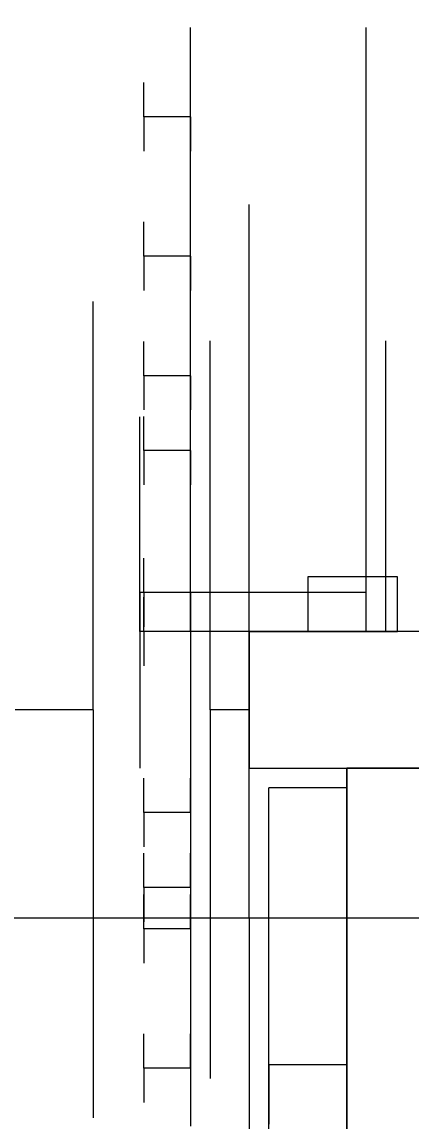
# Model space of a CAD drawing. Header units: millimetres. Extents: x -191664 to 191490, y -197311 to 10263.
# Drawn here: x 461.8 to 561.5, y -117635.3 to -117353.9 of the extents above; entities that cross this region are included whole.
import ezdxf

# ---------------------------------------------------------------- set-up
doc = ezdxf.new("R2010")
doc.units = ezdxf.units.MM
for name, color, linetype, lineweight in [('COTAS_O', 1, 'Continuous', 0), ('COTAS_R', 1, 'Continuous', 0), ('DET_briquetadora_frontal', 7, 'Continuous', 0), ('R15_COTAS_TRANSPORTE_P', 1, 'Continuous', 0)]:
    doc.layers.add(name, color=color, linetype=linetype, lineweight=lineweight)
doc.dimstyles.new('PLANTA_20', dxfattribs={"dimtxt": 50, "dimasz": 30, "dimexe": 30, "dimexo": 16, "dimgap": 20, "dimtad": 1, "dimtih": 1, "dimtoh": 1, "dimdec": 1, "dimzin": 0, "dimdsep": 46, "dimcen": 0.09, "dimadec": 0, "dimazin": 0, "dimtfac": 1, "dimtdec": 4, "dimtofl": 0, "dimtmove": 0, "dimatfit": 3, "dimfxl": 1, "dimtolj": 1, "dimtzin": 0, "dimarcsym": 0})

# ---------------------------------------------------------------- blocks, each defined once
blk = doc.blocks.new('*D83')
at = {"layer": 'COTAS_O', "color": 0, "lineweight": -2, "transparency": 16777216}
for p, q in [((506, -116900), (1120, -116900)), ((1090, -119170), (1090, -116930)), ((506, -119200), (1120, -119200))]:
    blk.add_line(p, q, dxfattribs=at)
at = {"layer": 'COTAS_O', "color": 0, "transparency": 16777216}
for points in [[(1085, -116930), (1095, -116930), (1090, -116900)], [(1085, -119170), (1095, -119170), (1090, -119200)]]:
    blk.add_solid(points, dxfattribs=at)
at = {"layer": 'Defpoints', "color": 0, "transparency": 16777216}
for p in [(490, -116900), (1090, -116900), (490, -119200)]:
    blk.add_point(p, dxfattribs=at)
blk = doc.blocks.new('*D84')
at = {"layer": 'COTAS_R', "color": 0, "lineweight": -2, "transparency": 16777216}
for p, q in [((506, -116532.75), (1620, -116532.75)), ((1590, -119170), (1590, -116562.75)), ((506, -119200), (1620, -119200))]:
    blk.add_line(p, q, dxfattribs=at)
at = {"layer": 'COTAS_R', "color": 0, "transparency": 16777216}
for points in [[(1585, -116562.75), (1595, -116562.75), (1590, -116532.75)], [(1585, -119170), (1595, -119170), (1590, -119200)]]:
    blk.add_solid(points, dxfattribs=at)
at = {"layer": 'Defpoints', "color": 0, "transparency": 16777216}
for p in [(490, -116532.75), (1590, -116532.75), (490, -119200)]:
    blk.add_point(p, dxfattribs=at)
blk = doc.blocks.new('*D131')
at = {"layer": 'Defpoints', "color": 0, "transparency": 16777216}
for p in [(1100, -183968.15), (1139.8, -184162.66), (1104.62, -184212), (1304.62, -184212), (1304.62, -184212)]:
    blk.add_point(p, dxfattribs=at)
at = {"layer": 'R15_COTAS_TRANSPORTE_P', "color": 0, "lineweight": -2, "transparency": 16777216}
blk.add_arc((1304.62, -184212), 172.05, 140.0034, 169.9966, dxfattribs=at)
at = {"layer": 'R15_COTAS_TRANSPORTE_P', "color": 0, "transparency": 16777216}
for points in [[(1169.28, -184097.88), (1176.35, -184104.95), (1194.03, -184080.2)], [(1140.17, -184182.55), (1130.2, -184181.68), (1132.57, -184212)]]:
    blk.add_solid(points, dxfattribs=at)
blk = doc.blocks.new('*D132')
at = {"layer": 'Defpoints', "color": 0, "transparency": 16777216}
for p in [(-500, -194490), (-500, -194490), (500, -194490), (203.29, -194656.68), (439.69, -194832.02)]:
    blk.add_point(p, dxfattribs=at)
at = {"layer": 'R15_COTAS_TRANSPORTE_P', "color": 0, "lineweight": -2, "transparency": 16777216}
blk.add_arc((-500, -194490), 722.77, 342.37834, 357.62166, dxfattribs=at)
at = {"layer": 'R15_COTAS_TRANSPORTE_P', "color": 0, "transparency": 16777216}
for points in [[(217.15, -194519.89), (227.15, -194520.1), (222.77, -194490)], [(193.59, -194710.42), (184.12, -194707.19), (179.18, -194737.2)]]:
    blk.add_solid(points, dxfattribs=at)
blk = doc.blocks.new('*D133')
at = {"layer": 'Defpoints', "color": 0, "transparency": 16777216}
for p in [(439.69, -194147.98), (217.89, -194406.09), (-500, -194490), (-500, -194490), (500, -194490)]:
    blk.add_point(p, dxfattribs=at)
at = {"layer": 'R15_COTAS_TRANSPORTE_P', "color": 0, "lineweight": -2, "transparency": 16777216}
blk.add_arc((-500, -194490), 722.77, 2.37834, 17.62166, dxfattribs=at)
at = {"layer": 'R15_COTAS_TRANSPORTE_P', "color": 0, "transparency": 16777216}
for points in [[(184.12, -194272.81), (193.59, -194269.58), (179.18, -194242.8)], [(227.15, -194459.9), (217.15, -194460.11), (222.77, -194490)]]:
    blk.add_solid(points, dxfattribs=at)

msp = doc.modelspace()

# ---------------------------------------------------------------- linework, layer by layer
at = {"layer": 'DET_briquetadora_frontal', "color": 117, "true_color": 0x28865c}
for p, q in [((505, -117358.03), (505, -117355.34)), ((550, -117358.03), (550, -117355.34)), ((505, -117363.37), (505, -117358.03)), ((550, -117363.37), (550, -117358.03)), ((505, -117371.26), (505, -117363.37)), ((550, -117371.26), (550, -117363.37)), ((493, -117371.16), (493, -117369.43)), ((505, -117371.16), (505, -117369.43)), ((493, -117374.3), (493, -117371.16)), ((505, -117374.3), (505, -117371.16)), ((505, -117381.54), (505, -117371.26)), ((550, -117381.54), (550, -117371.26)), ((493, -117378.2), (493, -117374.3)), ((505, -117378.2), (505, -117374.3)), ((505, -117378.2), (493, -117378.2)), ((493, -117378.2), (493, -117382.1)), ((505, -117378.2), (505, -117382.1)), ((493, -117382.1), (493, -117385.24)), ((505, -117394.03), (505, -117381.54)), ((505, -117382.1), (505, -117385.24)), ((550, -117394.03), (550, -117381.54)), ((493, -117385.24), (493, -117386.97)), ((505, -117385.24), (505, -117386.97)), ((505, -117408.49), (505, -117394.03)), ((550, -117408.49), (550, -117394.03)), ((493, -117406.84), (493, -117405.1)), ((505, -117406.84), (505, -117405.1)), ((493, -117409.97), (493, -117406.84)), ((505, -117409.97), (505, -117406.84)), ((505, -117424.66), (505, -117408.49)), ((550, -117424.66), (550, -117408.49)), ((493, -117413.87), (493, -117409.97)), ((505, -117413.87), (505, -117409.97)), ((505, -117413.87), (493, -117413.87)), ((493, -117413.87), (493, -117417.78)), ((505, -117413.87), (505, -117417.78)), ((493, -117417.78), (493, -117420.91)), ((505, -117417.78), (505, -117420.91)), ((493, -117420.91), (493, -117422.65)), ((505, -117420.91), (505, -117422.65)), ((505, -117442.23), (505, -117424.66)), ((550, -117442.23), (550, -117424.66)), ((505, -117437.07), (505, -117432.57)), ((550, -117437.07), (550, -117432.57)), ((493, -117437.44), (493, -117435.71)), ((505, -117437.44), (505, -117435.71)), ((510, -117439.65), (510, -117435.52)), ((555, -117439.63), (555, -117435.52)), ((493, -117440.58), (493, -117437.44)), ((505, -117445.81), (505, -117437.07)), ((505, -117440.58), (505, -117437.44)), ((510, -117447.73), (510, -117439.65)), ((550, -117445.81), (550, -117437.07)), ((555, -117447.68), (555, -117439.63)), ((493, -117444.48), (493, -117440.58)), ((505, -117444.48), (505, -117440.58)), ((505, -117460.88), (505, -117442.23)), ((550, -117460.88), (550, -117442.23)), ((505, -117444.48), (493, -117444.48)), ((493, -117444.48), (493, -117448.38)), ((505, -117444.48), (505, -117448.38)), ((505, -117458.28), (505, -117445.81)), ((510, -117459.4), (510, -117447.73)), ((550, -117458.28), (550, -117445.81)), ((555, -117459.31), (555, -117447.68)), ((493, -117448.38), (493, -117451.52)), ((505, -117448.38), (505, -117451.52)), ((493, -117451.52), (493, -117453.25)), ((505, -117451.52), (505, -117453.25)), ((492, -117458.47), (492, -117455.05)), ((493, -117456.63), (493, -117454.9)), ((493, -117459.77), (493, -117456.63)), ((505, -117456.63), (505, -117454.9)), ((505, -117458.47), (505, -117455.05)), ((505, -117459.77), (505, -117456.63)), ((492, -117468.22), (492, -117458.47)), ((505, -117473.75), (505, -117458.28)), ((505, -117468.22), (505, -117458.47)), ((510, -117474.16), (510, -117459.4)), ((550, -117473.75), (550, -117458.28)), ((555, -117474.02), (555, -117459.31)), ((493, -117463.67), (493, -117459.77)), ((505, -117463.67), (505, -117459.77)), ((505, -117480.26), (505, -117460.88)), ((550, -117480.26), (550, -117460.88)), ((505, -117463.67), (493, -117463.67)), ((493, -117463.67), (493, -117467.58)), ((505, -117463.67), (505, -117467.58)), ((493, -117467.58), (493, -117470.71)), ((505, -117467.58), (505, -117470.71)), ((492, -117482.8), (492, -117468.22)), ((493, -117470.71), (493, -117472.44)), ((505, -117482.8), (505, -117468.22)), ((505, -117470.71), (505, -117472.44)), ((505, -117491.33), (505, -117473.75)), ((510, -117491.36), (510, -117474.16)), ((550, -117491.33), (550, -117473.75)), ((555, -117491.16), (555, -117474.02)), ((505, -117500), (505, -117480.26)), ((550, -117500), (550, -117480.26)), ((492, -117500), (492, -117482.8)), ((505, -117500), (505, -117482.8)), ((492, -117491.1), (492, -117486.43)), ((505, -117491.1), (505, -117486.43)), ((492, -117499.51), (492, -117491.1)), ((493, -117492.96), (493, -117491.23)), ((493, -117496.1), (493, -117492.96)), ((505, -117499.51), (505, -117491.1)), ((505, -117492.96), (505, -117491.23)), ((505, -117510), (505, -117491.33)), ((505, -117496.1), (505, -117492.96)), ((510, -117510.25), (510, -117491.36)), ((550, -117510), (550, -117491.33)), ((555, -117510), (555, -117491.16)), ((493, -117500), (493, -117496.1)), ((505, -117500), (505, -117496.1)), ((535, -117496), (535, -117510)), ((558, -117496), (535, -117496)), ((550, -117510), (550, -117496)), ((558, -117496), (550, -117496)), ((558, -117510), (558, -117496)), ((492, -117510), (492, -117499.51)), ((505, -117500), (492, -117500)), ((492, -117500), (492, -117517.2)), ((505, -117500), (493, -117500)), ((493, -117500), (493, -117503.9)), ((493, -117502.96), (493, -117501.23)), ((505, -117510), (505, -117499.51)), ((550, -117500), (505, -117500)), ((505, -117500), (505, -117519.74)), ((505, -117500), (505, -117503.9)), ((505, -117500), (505, -117517.2)), ((505, -117502.96), (505, -117501.23)), ((550, -117501.43), (550, -117500)), ((550, -117502.86), (550, -117501.43)), ((493, -117506.1), (493, -117502.96)), ((493, -117503.9), (493, -117507.04)), ((505, -117506.1), (505, -117502.96)), ((505, -117503.9), (505, -117507.04)), ((550, -117504.29), (550, -117502.86)), ((550, -117505.72), (550, -117504.29)), ((493, -117510), (493, -117506.1)), ((493, -117507.04), (493, -117508.77)), ((505, -117510), (505, -117506.1)), ((505, -117507.04), (505, -117508.77)), ((550, -117507.15), (550, -117505.72)), ((550, -117508.57), (550, -117507.15)), ((505, -117510), (492, -117510)), ((492, -117510), (492, -117520.49)), ((505, -117510), (493, -117510)), ((493, -117510), (493, -117513.9)), ((520, -117510), (505, -117510)), ((505, -117510), (505, -117528.67)), ((505, -117510), (505, -117513.9)), ((505, -117510), (505, -117520.49)), ((520, -117510), (520, -117512.82)), ((520, -117510), (555, -117510)), ((550, -117510), (520, -117510)), ((670, -117510), (520, -117510)), ((1380, -117510), (520, -117510)), ((520, -117510), (520, -117515.18)), ((520, -117515.09), (520, -117510)), ((520, -117510), (520, -117545)), ((535, -117510), (558, -117510)), ((550, -117510), (550, -117508.57)), ((550, -117510), (558, -117510)), ((510, -117530), (510, -117510.25)), ((520, -117512.82), (520, -117515.66)), ((493, -117513.9), (493, -117517.04)), ((505, -117513.9), (505, -117517.04)), ((520, -117520.16), (520, -117515.09)), ((520, -117515.18), (520, -117520.34)), ((520, -117515.66), (520, -117518.51)), ((492, -117517.2), (492, -117531.78)), ((493, -117517.04), (493, -117518.77)), ((505, -117517.04), (505, -117518.77)), ((505, -117517.2), (505, -117531.78)), ((520, -117518.51), (520, -117521.38)), ((492, -117520.49), (492, -117528.9)), ((505, -117519.74), (505, -117539.12)), ((505, -117520.49), (505, -117528.9)), ((520, -117525.2), (520, -117520.16)), ((520, -117520.34), (520, -117525.45)), ((520, -117521.38), (520, -117524.25)), ((520, -117524.25), (520, -117527.12)), ((520, -117530.21), (520, -117525.2)), ((520, -117525.45), (520, -117530.5)), ((492, -117528.9), (492, -117533.57)), ((505, -117528.67), (505, -117546.25)), ((505, -117528.9), (505, -117533.57)), ((520, -117527.12), (520, -117530)), ((492, -117531.78), (492, -117541.53)), ((505, -117531.78), (505, -117541.53)), ((520, -117530), (510, -117530)), ((510, -117530), (510, -117549.75)), ((520, -117532.15), (520, -117530)), ((520, -117535.19), (520, -117530.21)), ((520, -117530.5), (520, -117535.45)), ((520, -117534.3), (520, -117532.15)), ((520, -117536.45), (520, -117534.3)), ((520, -117540.12), (520, -117535.19)), ((520, -117535.45), (520, -117540.29)), ((520, -117538.6), (520, -117536.45)), ((505, -117539.12), (505, -117557.77)), ((520, -117540.74), (520, -117538.6)), ((520, -117545), (520, -117540.12)), ((520, -117540.29), (520, -117545)), ((520, -117542.87), (520, -117540.74)), ((492, -117541.53), (492, -117544.95)), ((505, -117541.53), (505, -117544.95)), ((520, -117545), (520, -117542.87)), ((505, -117546.25), (505, -117561.72)), ((520, -117545), (545, -117545)), ((520, -117545), (1380, -117545)), ((1350, -117545), (545, -117545)), ((545, -117545), (545, -117563.49)), ((545, -117545), (545, -117563)), ((545, -117545), (545, -117710)), ((545, -117545), (545, -117560.9)), ((545, -117557.98), (545, -117545)), ((545, -117700), (545, -117545)), ((493, -117549.29), (493, -117547.56)), ((493, -117552.42), (493, -117549.29)), ((505, -117549.29), (505, -117547.56)), ((505, -117552.42), (505, -117549.29)), ((493, -117556.33), (493, -117552.42)), ((505, -117556.33), (505, -117552.42)), ((510, -117549.75), (510, -117568.64)), ((525, -117885), (525, -117550)), ((545, -117550), (525, -117550)), ((545, -117550), (545, -117885)), ((505, -117556.33), (493, -117556.33)), ((493, -117556.33), (493, -117560.23)), ((505, -117556.33), (505, -117560.23)), ((505, -117557.77), (505, -117575.34)), ((545, -117570.43), (545, -117557.98)), ((493, -117560.23), (493, -117563.37)), ((505, -117560.23), (505, -117563.37)), ((493, -117563.37), (493, -117565.1)), ((505, -117561.72), (505, -117574.19)), ((505, -117563.37), (505, -117565.1)), ((545, -117560.9), (545, -117573.75)), ((545, -117563), (545, -117579.88)), ((545, -117563.49), (545, -117580.63)), ((493, -117568.48), (493, -117566.75)), ((493, -117571.62), (493, -117568.48)), ((505, -117568.48), (505, -117566.75)), ((505, -117571.62), (505, -117568.48)), ((510, -117568.64), (510, -117585.84)), ((493, -117575.52), (493, -117571.62)), ((505, -117575.52), (505, -117571.62)), ((545, -117582.24), (545, -117570.43)), ((505, -117574.19), (505, -117582.93)), ((545, -117573.75), (545, -117582.76)), ((505, -117575.52), (493, -117575.52)), ((493, -117575.52), (493, -117579.42)), ((493, -117579.09), (493, -117577.35)), ((505, -117575.34), (505, -117591.51)), ((505, -117575.52), (505, -117579.42)), ((505, -117579.09), (505, -117577.35)), ((493, -117582.22), (493, -117579.09)), ((493, -117579.42), (493, -117582.56)), ((505, -117582.22), (505, -117579.09)), ((505, -117579.42), (505, -117582.56)), ((545, -117579.88), (545, -117595.32)), ((493, -117586.13), (493, -117582.22)), ((493, -117582.56), (493, -117584.29)), ((505, -117586.13), (505, -117582.22)), ((505, -117582.56), (505, -117584.29)), ((505, -117582.93), (505, -117587.43)), ((545, -117580.63), (545, -117595.71)), ((545, -117593.29), (545, -117582.24)), ((545, -117582.76), (545, -117587.41)), ((505, -117586.13), (493, -117586.13)), ((493, -117586.13), (493, -117590.03)), ((505, -117586.13), (505, -117590.03)), ((510, -117585.84), (510, -117600.6)), ((493, -117590.03), (493, -117593.16)), ((505, -117590.03), (505, -117593.16)), ((505, -117591.51), (505, -117605.97)), ((493, -117593.16), (493, -117594.9)), ((505, -117593.16), (505, -117594.9)), ((545, -117603.48), (545, -117593.29)), ((545, -117595.32), (545, -117609.06)), ((545, -117595.71), (545, -117608.12)), ((510, -117600.6), (510, -117612.27)), ((545, -117612.72), (545, -117603.48)), ((505, -117605.97), (505, -117618.46)), ((545, -117608.12), (545, -117617.37)), ((545, -117609.06), (545, -117620.85)), ((493, -117614.76), (493, -117613.03)), ((505, -117614.76), (505, -117613.03)), ((510, -117612.27), (510, -117620.35)), ((545, -117620.93), (545, -117612.72)), ((493, -117617.9), (493, -117614.76)), ((505, -117617.9), (505, -117614.76)), ((493, -117621.8), (493, -117617.9)), ((505, -117621.8), (505, -117617.9)), ((505, -117618.46), (505, -117628.74)), ((545, -117617.37), (545, -117623.07)), ((505, -117621.8), (493, -117621.8)), ((493, -117621.8), (493, -117625.7)), ((505, -117621.8), (505, -117625.7)), ((510, -117620.35), (510, -117624.48)), ((545, -117620.93), (525, -117620.93)), ((525, -117885), (525, -117620.93)), ((525, -117620.93), (525, -117623.52)), ((545, -117620.85), (545, -117630.46)), ((545, -117822.14), (545, -117620.93)), ((525, -117623.52), (525, -117625.97)), ((545, -117623.07), (545, -117625)), ((493, -117625.7), (493, -117628.84)), ((505, -117625.7), (505, -117628.84)), ((525, -117625.97), (525, -117628.29)), ((525, -117628.29), (525, -117630.46)), ((493, -117628.84), (493, -117630.57)), ((505, -117628.74), (505, -117636.63)), ((505, -117628.84), (505, -117630.57)), ((525, -117630.46), (525, -117632.49)), ((545, -117630.46), (545, -117637.75)), ((525, -117632.49), (525, -117634.37)), ((525, -117634.37), (525, -117636.11))]:
    msp.add_line(p, q, dxfattribs=at)
at = {"layer": 'DET_briquetadora_frontal', "color": 127, "true_color": 0x587e77}
for p, q in [((520, -117402.81), (520, -117400.67)), ((520, -117407.07), (520, -117402.81)), ((520, -117413.4), (520, -117407.07)), ((520, -117421.72), (520, -117413.4)), ((520, -117431.93), (520, -117421.72)), ((520, -117443.92), (520, -117431.93)), ((520, -117457.55), (520, -117443.92)), ((520, -117472.65), (520, -117457.55)), ((520, -117489.05), (520, -117472.65)), ((520, -117506.56), (520, -117489.05)), ((520, -117524.97), (520, -117506.56)), ((520, -117544.06), (520, -117524.97)), ((520, -117563.61), (520, -117544.06)), ((520, -117559.82), (520, -117553.99)), ((520, -117570.31), (520, -117559.82)), ((520, -117583.4), (520, -117563.61)), ((520, -117583.4), (520, -117570.31)), ((520, -117583.4), (370.8, -117583.4)), ((565, -117583.4), (520, -117583.4)), ((520, -117583.4), (520, -117603.19)), ((520, -117583.4), (520, -117596.49)), ((520, -117596.49), (520, -117606.98)), ((520, -117603.19), (520, -117622.74)), ((520, -117606.98), (520, -117612.81)), ((520, -117622.74), (520, -117641.83))]:
    msp.add_line(p, q, dxfattribs=at)
at = {"layer": 'DET_briquetadora_frontal', "color": 9, "true_color": 0xb9c3c2}
for p, q in [((480, -117429.01), (480, -117425.45)), ((480, -117436.01), (480, -117429.01)), ((480, -117446.21), (480, -117436.01)), ((480, -117459.26), (480, -117446.21)), ((480, -117474.72), (480, -117459.26)), ((480, -117492.07), (480, -117474.72)), ((480, -117510.71), (480, -117492.07)), ((480, -117530), (480, -117510.71)), ((480, -117530), (460, -117530)), ((480, -117530), (480, -117549.29)), ((480, -117549.29), (480, -117567.93)), ((480, -117567.93), (480, -117585.28)), ((480, -117585.28), (480, -117600.74)), ((480, -117600.74), (480, -117613.79)), ((480, -117613.79), (480, -117623.99)), ((480, -117623.99), (480, -117630.99)), ((480, -117630.99), (480, -117634.55))]:
    msp.add_line(p, q, dxfattribs=at)

# ---------------------------------------------------------------- dimensions: what is measured, and where the dimension line sits
at = {"layer": 'COTAS_O'}
dim = msp.add_aligned_dim(p1=(490, -119200), p2=(490, -116900), distance=-600, text='<> O', dimstyle='PLANTA_20', dxfattribs=at)
dim.commit()
dim.dimension.update_dxf_attribs({"geometry": '*D83', "text_midpoint": (1090, -118050)})
at = {"layer": 'COTAS_R'}
dim = msp.add_aligned_dim(p1=(490, -119200), p2=(490, -116532.75), distance=-1100, text='<> R', dimstyle='PLANTA_20', dxfattribs=at)
dim.commit()
dim.dimension.update_dxf_attribs({"geometry": '*D84', "text_midpoint": (1590, -117866.375)})
at = {"layer": 'R15_COTAS_TRANSPORTE_P'}
for base, line1, line2, picture, middle in [((217.89, -194406.09), ((-500, -194490), (500, -194490)), ((-500, -194490), (439.69, -194147.98)), '*D133', (191490.46, -33543.69)), ((203.29, -194656.68), ((-500, -194490), (500, -194490)), ((-500, -194490), (439.69, -194832.02)), '*D132', (-191664.11, -34001.98)), ((1139.8, -184162.66), ((1304.62, -184212), (1104.62, -184212)), ((1304.62, -184212), (1100, -183968.15)), '*D131', (-166426.35, -78863.51))]:
    dim = msp.add_angular_dim_2l(base=base, line1=line1, line2=line2, dimstyle='PLANTA_20', dxfattribs=at)
    dim.commit()
    dim.dimension.update_dxf_attribs({"geometry": picture, "text_midpoint": middle})

doc.saveas('drawing.dxf')
